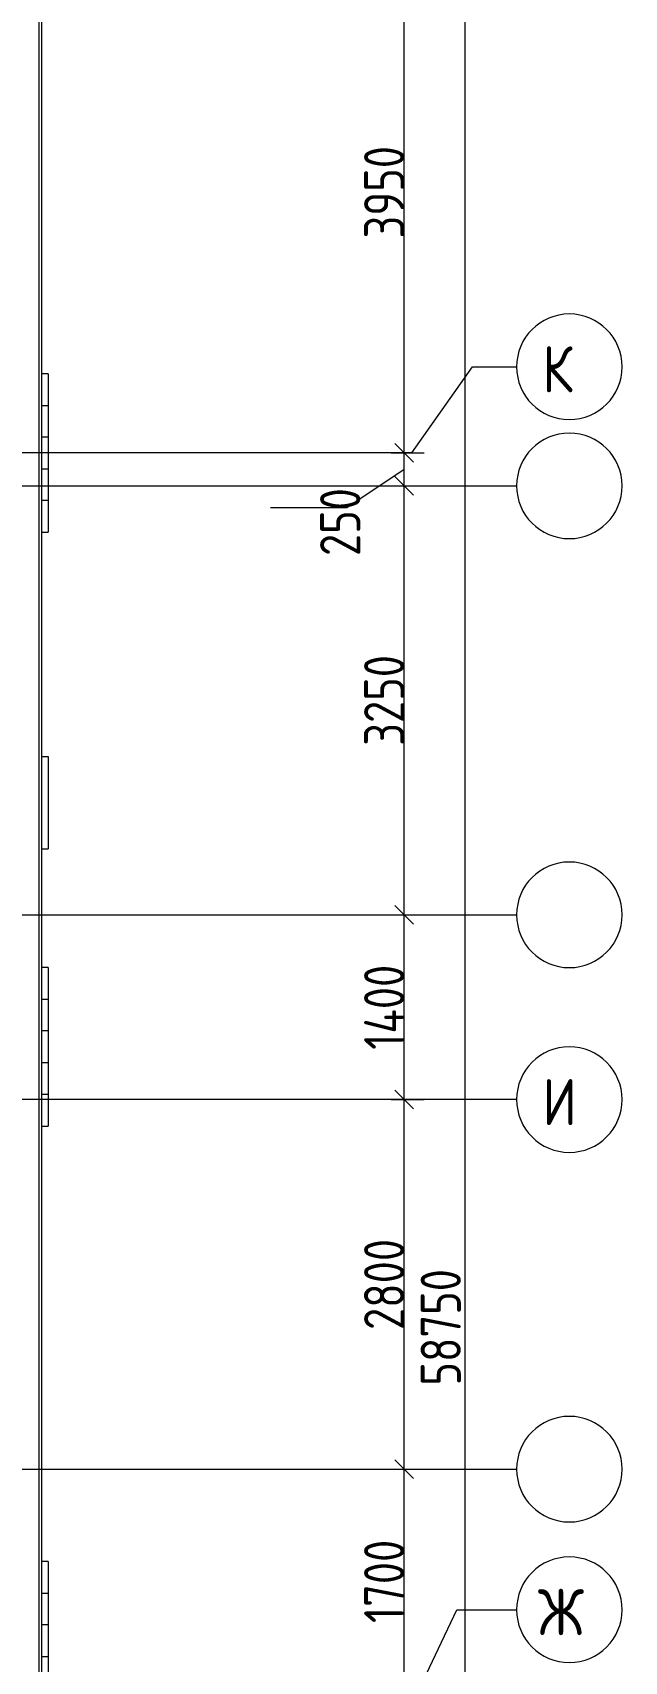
# Model space of a CAD drawing. Header units: millimetres. Extents: x -68946 to 690821, y -552984 to 293768.
# Drawn here: x 176817 to 181306, y -517112 to -504771 of the extents above; entities that cross this region are included whole.
import ezdxf

# ---------------------------------------------------------------- set-up
doc = ezdxf.new("R2010")
doc.units = ezdxf.units.MM
doc.linetypes.add('ADSK_Линия сетки', pattern=[2500, 2000, -250, 0, -250])
doc.layers.get('Defpoints').update_dxf_attribs({"color": 250})
for name, color, linetype, lineweight in [('Оси', 250, 'Continuous', 9), ('Размеры', 7, 'Continuous', 9), ('Стены', 7, 'Continuous', 9), ('Стены отделка', 7, 'Continuous', 13), ('Стены штриховка', 250, 'Continuous', 9)]:
    doc.layers.add(name, color=color, linetype=linetype, lineweight=lineweight)
doc.styles.add('GOST Common', font='', dxfattribs={"width": 0.9, "height": 350})
doc.styles.add('GOST Common_1', font='', dxfattribs={"width": 0.9, "height": 250})
doc.styles.add('А3', font='ГОСТ тип А.ttf')
doc.styles.get('GOST Common').set_extended_font_data('GOST Common')
doc.styles.get('GOST Common_1').set_extended_font_data('GOST Common')
doc.dimstyles.new('ADSK_Основной_2_5_мм', dxfattribs={"dimscale": 304.8, "dimtxt": 0.824897, "dimasz": 0.463911, "dimexe": 0.492126, "dimexo": 0.001615, "dimgap": 0.098425, "dimtad": 1, "dimdec": 0, "dimlfac": 304.8, "dimdsep": 46, "dimtxsty": 'GOST Common_1', "dimblk1": 'OBLIQUE', "dimblk2": 'OBLIQUE', "dimsah": 1, "dimcen": 0.09, "dimdle": 0.492126, "dimazin": 0, "dimtfac": 1, "dimtdec": 4, "dimtix": 1, "dimtmove": 0, "dimatfit": 3, "dimfxl": 1, "dimtvp": 1, "dimtolj": 1, "dimtzin": 0, "dimlwd": 9, "dimlwe": 9, "dimarcsym": 2})
doc.dimstyles.new('ADSK_Основной_2_5_мм_Округление_до_10_мм', dxfattribs={"dimscale": 304.8, "dimtxt": 0.824897, "dimasz": 0.463911, "dimexe": 0.492126, "dimexo": 0.001615, "dimgap": 6.56168e-05, "dimtad": 1, "dimdec": 0, "dimlfac": 304.8, "dimrnd": 10, "dimdsep": 46, "dimtxsty": 'GOST Common_1', "dimblk1": 'OBLIQUE', "dimblk2": 'OBLIQUE', "dimsah": 1, "dimcen": 0.09, "dimdle": 0.492126, "dimazin": 0, "dimtfac": 1, "dimtdec": 4, "dimtix": 1, "dimtmove": 1, "dimatfit": 3, "dimfxl": 1, "dimtvp": 1, "dimtolj": 1, "dimtzin": 0, "dimlwd": 9, "dimlwe": 9, "dimarcsym": 2})
doc.dimstyles.new('ADSK_Основной_2_5_мм_Округление_до_10_мм_1', dxfattribs={"dimscale": 304.8, "dimtxt": 0.824897, "dimasz": 0.463911, "dimexe": 0.492126, "dimexo": 0.001615, "dimgap": 6.56168e-05, "dimtad": 1, "dimdec": 0, "dimlfac": 304.8, "dimrnd": 10, "dimdsep": 46, "dimtxsty": 'GOST Common_1', "dimblk1": 'OBLIQUE', "dimblk2": 'OBLIQUE', "dimsah": 1, "dimcen": 0.09, "dimdle": 0.492126, "dimazin": 0, "dimtfac": 1, "dimtdec": 4, "dimtix": 1, "dimtmove": 0, "dimatfit": 3, "dimfxl": 1, "dimtvp": 1, "dimtolj": 1, "dimtzin": 0, "dimlwd": 9, "dimlwe": 9, "dimarcsym": 2})

# ---------------------------------------------------------------- blocks, each defined once
blk = doc.blocks.new('Плитка 126 - Плитка 3-33935819-АР3_Кладочный план кровли _17_930 С2-3')
at = {"layer": 'Стены'}
for p, q in [((153269, 27625), (153220, 27625)), ((153269, 27625), (153269, 27385)), ((153220, 27385), (153269, 27385)), ((153269, 27385), (153269, 27145)), ((153269, 27145), (153220, 27145)), ((153269, 27145), (153269, 26905)), ((153220, 26905), (153269, 26905)), ((153269, 26905), (153269, 26665)), ((153269, 26665), (153220, 26665)), ((153269, 26665), (153269, 26425)), ((153220, 26425), (153269, 26425))]:
    blk.add_line(p, q, dxfattribs=at)
blk = doc.blocks.new('Плитка 164 - Плитка 8-33937706-АР3_Кладочный план кровли _17_930 С2-3')
at = {"layer": 'Стены'}
for p, q in [((153220, 33725), (153269, 33725)), ((153269, 33725), (153269, 33025)), ((153220, 33025), (153269, 33025))]:
    blk.add_line(p, q, dxfattribs=at)
blk = doc.blocks.new('Плитка 134 - Плитка 3-33938649-АР3_Кладочный план кровли _17_930 С2-3')
at = {"layer": 'Стены'}
for p, q in [((153269, 36625), (153220, 36625)), ((153269, 36625), (153269, 36385)), ((153220, 36385), (153269, 36385)), ((153269, 36385), (153269, 36145)), ((153269, 36145), (153220, 36145)), ((153269, 36145), (153269, 35905)), ((153220, 35905), (153269, 35905)), ((153269, 35905), (153269, 35665)), ((153269, 35665), (153220, 35665)), ((153269, 35665), (153269, 35425)), ((153220, 35425), (153269, 35425))]:
    blk.add_line(p, q, dxfattribs=at)
blk = doc.blocks.new('Плитка 133 - Плитка 3-34212046-АР3_Кладочный план кровли _17_930 С2-3')
at = {"layer": 'Стены'}
for p, q in [((153269, 32125), (153220, 32125)), ((153269, 32125), (153269, 31885)), ((153220, 31885), (153269, 31885)), ((153269, 31885), (153269, 31645)), ((153269, 31645), (153220, 31645)), ((153269, 31645), (153269, 31405)), ((153220, 31405), (153269, 31405)), ((153269, 31405), (153269, 31165)), ((153269, 31165), (153220, 31165)), ((153269, 31165), (153269, 30925)), ((153220, 30925), (153269, 30925))]:
    blk.add_line(p, q, dxfattribs=at)
blk = doc.blocks.new('Ось сетки - Круг_Ø8 мм-39983606-АР3_Кладочный план кровли _17_930 С2-3')
at = {"layer": 'Оси'}
for start, end in [(360, 180), (180, 360)]:
    blk.add_arc((0, 0), 4, start, end, dxfattribs=at)
blk = doc.blocks.new('_Oblique')
at = {"color": 0, "linetype": 'ByBlock', "lineweight": -2}
blk.add_line((-0.5, -0.5), (0.5, 0.5), dxfattribs=at)
blk = doc.blocks.new('*D6153')
at = {"layer": 'Defpoints', "color": 0, "lineweight": 30, "transparency": 16777216}
for p in [(179536, -515656), (179636, -515656), (179536, -517356)]:
    blk.add_point(p, dxfattribs=at)
at = {"layer": 'Размеры', "color": 0, "lineweight": 9, "transparency": 16777216}
for p, q in [((179636, -517506), (179636, -515506)), ((179537, -515656), (179786, -515656)), ((179537, -517356), (179786, -517356))]:
    blk.add_line(p, q, dxfattribs=at)
at = {"layer": 'Размеры', "color": 0, "lineweight": 9, "transparency": 16777216, "xscale": 141.4, "yscale": 141.4, "zscale": 141.4}
for p, rotation in [((179636, -515656), 90), ((179636, -517356), 270)]:
    blk.add_blockref('_Oblique', p, dxfattribs=dict(at, rotation=rotation))
at = {"layer": 'Размеры', "color": 0, "transparency": 16777216, "insert": (179484, -516506), "char_height": 304.8, "width": 700.59, "attachment_point": 5, "rotation": 90, "style": 'А3'}
blk.add_mtext('\\A1;1700', dxfattribs=at)
blk = doc.blocks.new('*D6154')
at = {"layer": 'Defpoints', "color": 0, "lineweight": 30, "transparency": 16777216}
for p in [(179536, -512856), (179636, -512856), (179536, -515656)]:
    blk.add_point(p, dxfattribs=at)
at = {"layer": 'Размеры', "color": 0, "lineweight": 9, "transparency": 16777216}
for p, q in [((179636, -515806), (179636, -512706)), ((179537, -512856), (179786, -512856)), ((179537, -515656), (179786, -515656))]:
    blk.add_line(p, q, dxfattribs=at)
at = {"layer": 'Размеры', "color": 0, "lineweight": 9, "transparency": 16777216, "xscale": 141.4, "yscale": 141.4, "zscale": 141.4}
for p, rotation in [((179636, -512856), 90), ((179636, -515656), 270)]:
    blk.add_blockref('_Oblique', p, dxfattribs=dict(at, rotation=rotation))
at = {"layer": 'Размеры', "color": 0, "transparency": 16777216, "insert": (179484, -514256), "char_height": 304.8, "width": 756.84, "attachment_point": 5, "rotation": 90, "style": 'А3'}
blk.add_mtext('\\A1;2800', dxfattribs=at)
blk = doc.blocks.new('*D6155')
at = {"layer": 'Defpoints', "color": 0, "lineweight": 30, "transparency": 16777216}
for p in [(179536, -511456), (179636, -511456), (179536, -512856)]:
    blk.add_point(p, dxfattribs=at)
at = {"layer": 'Размеры', "color": 0, "lineweight": 9, "transparency": 16777216}
for p, q in [((179636, -513006), (179636, -511306)), ((179537, -511456), (179786, -511456)), ((179537, -512856), (179786, -512856))]:
    blk.add_line(p, q, dxfattribs=at)
at = {"layer": 'Размеры', "color": 0, "lineweight": 9, "transparency": 16777216, "xscale": 141.4, "yscale": 141.4, "zscale": 141.4}
for p, rotation in [((179636, -511456), 90), ((179636, -512856), 270)]:
    blk.add_blockref('_Oblique', p, dxfattribs=dict(at, rotation=rotation))
at = {"layer": 'Размеры', "color": 0, "transparency": 16777216, "insert": (179484, -512156), "char_height": 304.8, "width": 726.16, "attachment_point": 5, "rotation": 90, "style": 'А3'}
blk.add_mtext('\\A1;1400', dxfattribs=at)
blk = doc.blocks.new('*D6156')
at = {"layer": 'Defpoints', "color": 0, "lineweight": 30, "transparency": 16777216}
for p in [(179536, -508206), (179636, -508206), (179536, -511456)]:
    blk.add_point(p, dxfattribs=at)
at = {"layer": 'Размеры', "color": 0, "lineweight": 9, "transparency": 16777216}
for p, q in [((179636, -511606), (179636, -508056)), ((179537, -508206), (179786, -508206)), ((179537, -511456), (179786, -511456))]:
    blk.add_line(p, q, dxfattribs=at)
at = {"layer": 'Размеры', "color": 0, "lineweight": 9, "transparency": 16777216, "xscale": 141.4, "yscale": 141.4, "zscale": 141.4}
for p, rotation in [((179636, -508206), 90), ((179636, -511456), 270)]:
    blk.add_blockref('_Oblique', p, dxfattribs=dict(at, rotation=rotation))
at = {"layer": 'Размеры', "color": 0, "transparency": 16777216, "insert": (179484, -509831), "char_height": 304.8, "width": 756.84, "attachment_point": 5, "rotation": 90, "style": 'А3'}
blk.add_mtext('\\A1;3250', dxfattribs=at)
blk = doc.blocks.new('*D6157')
at = {"layer": 'Defpoints', "color": 0, "lineweight": 30, "transparency": 16777216}
for p in [(179536, -507955), (179636, -507955), (179536, -508206)]:
    blk.add_point(p, dxfattribs=at)
at = {"layer": 'Размеры', "color": 0, "lineweight": 9, "transparency": 16777216}
for p, q in [((179636, -508356), (179636, -507805)), ((179537, -507955), (179786, -507955)), ((179636, -508081), (179201, -508373)), ((179537, -508206), (179786, -508206)), ((179201, -508373), (178622, -508373))]:
    blk.add_line(p, q, dxfattribs=at)
at = {"layer": 'Размеры', "color": 0, "lineweight": 9, "transparency": 16777216, "xscale": 141.4, "yscale": 141.4, "zscale": 141.4}
for p, rotation in [((179636, -507955), 90), ((179636, -508206), 270)]:
    blk.add_blockref('_Oblique', p, dxfattribs=dict(at, rotation=rotation))
at = {"layer": 'Размеры', "color": 0, "transparency": 16777216, "insert": (178998, -508737), "char_height": 304.8, "width": 567.63, "attachment_point": 1, "rotation": 90, "line_spacing_factor": 1.022761, "style": 'А3'}
blk.add_mtext('\\A1;250', dxfattribs=at)
blk = doc.blocks.new('*D6158')
at = {"layer": 'Defpoints', "color": 0, "lineweight": 30, "transparency": 16777216}
for p in [(179536, -504006), (179636, -504006), (179536, -507955)]:
    blk.add_point(p, dxfattribs=at)
at = {"layer": 'Размеры', "color": 0, "lineweight": 9, "transparency": 16777216}
for p, q in [((179636, -508105), (179636, -503856)), ((179537, -504006), (179786, -504006)), ((179537, -507955), (179786, -507955))]:
    blk.add_line(p, q, dxfattribs=at)
at = {"layer": 'Размеры', "color": 0, "lineweight": 9, "transparency": 16777216, "xscale": 141.4, "yscale": 141.4, "zscale": 141.4}
for p, rotation in [((179636, -504006), 90), ((179636, -507955), 270)]:
    blk.add_blockref('_Oblique', p, dxfattribs=dict(at, rotation=rotation))
at = {"layer": 'Размеры', "color": 0, "transparency": 16777216, "insert": (179484, -505981), "char_height": 304.8, "width": 756.84, "attachment_point": 5, "rotation": 90, "style": 'А3'}
blk.add_mtext('\\A1;3950', dxfattribs=at)
blk = doc.blocks.new('*D6162')
at = {"layer": 'Defpoints', "color": 0, "lineweight": 30, "transparency": 16777216}
for p in [(180195, -485206), (180095, -543956), (180195, -543956)]:
    blk.add_point(p, dxfattribs=at)
at = {"layer": 'Размеры', "color": 0, "lineweight": 9, "transparency": 16777216}
for p, q in [((180095, -485056), (180095, -544106)), ((180195, -485206), (179945, -485206)), ((180195, -543956), (179945, -543956))]:
    blk.add_line(p, q, dxfattribs=at)
at = {"layer": 'Размеры', "color": 0, "lineweight": 9, "transparency": 16777216, "xscale": 141.4, "yscale": 141.4, "zscale": 141.4}
for p, rotation in [((180095, -485206), 90), ((180095, -543956), 270)]:
    blk.add_blockref('_Oblique', p, dxfattribs=dict(at, rotation=rotation))
at = {"layer": 'Размеры', "color": 0, "transparency": 16777216, "insert": (179913, -514581), "char_height": 304.8, "width": 946.05, "attachment_point": 5, "rotation": 90, "style": 'А3'}
blk.add_mtext('\\A1;58750', dxfattribs=at)

msp = doc.modelspace()

# ---------------------------------------------------------------- linework, layer by layer
at = {"layer": 'Оси', "ltscale": 100}
for p, q in [((179694.6279, -507955.4895), (180153.7699, -507303.471)), ((180153.7699, -507303.471), (180488.1093, -507303.471)), ((179734.0447, -517355.5211), (180034.6402, -516720.5211)), ((180034.6402, -516720.5211), (180488.1093, -516720.5211))]:
    msp.add_line(p, q, dxfattribs=at)
at = {"layer": 'Оси', "linetype": 'ADSK_Линия сетки', "ltscale": 100}
for p, q in [((179694.6279, -507955.4895), (122987.2298, -507955.4895)), ((88763.207, -508205.64), (180488.1093, -508205.64)), ((88763.207, -511455.64), (180488.1093, -511455.64)), ((180488.1093, -512855.5211), (122987.2298, -512855.5211)), ((88763.207, -515655.64), (180488.1093, -515655.64))]:
    msp.add_line(p, q, dxfattribs=at)
at = {"layer": 'Стены отделка', "lineweight": 5}
msp.add_line((176887.2298, -544425.6404), (176887.2298, -484735.6404), dxfattribs=at)
at = {"layer": 'Стены штриховка'}
msp.add_line((176867.2298, -544405.6404), (176867.2298, -484755.6404), dxfattribs=at)

# ---------------------------------------------------------------- block references
at = {"layer": 'Оси', "xscale": 99.99999999999993, "yscale": 99.99999999999993, "zscale": 99.99999999999993}
for p, rotation in [((180888.1093, -507303.471), 89.99999999999982), ((180888.1093, -508205.6404), 269.9999999999994), ((180888.1093, -511455.64), 269.9999999999994), ((180888.1093, -512855.5211), 89.99999999999982), ((180888.1093, -515655.64), 269.9999999999994), ((180888.1093, -516720.5211), 89.99999999999982)]:
    msp.add_blockref('Ось сетки - Круг_Ø8 мм-39983606-АР3_Кладочный план кровли _17_930 С2-3', p, dxfattribs=dict(at, rotation=rotation))
at = {"layer": 'Стены'}
for name in ['Плитка 134 - Плитка 3-33938649-АР3_Кладочный план кровли _17_930 С2-3', 'Плитка 164 - Плитка 8-33937706-АР3_Кладочный план кровли _17_930 С2-3', 'Плитка 133 - Плитка 3-34212046-АР3_Кладочный план кровли _17_930 С2-3', 'Плитка 126 - Плитка 3-33935819-АР3_Кладочный план кровли _17_930 С2-3']:
    msp.add_blockref(name, (23667.2298, -543980.641), dxfattribs=at)

# ---------------------------------------------------------------- texts
at = {"layer": 'Оси', "char_height": 350, "attachment_point": 1, "style": 'GOST Common'}
for s, insert, width in [('\\fGOST Common|b0|i0|c204|p34|;\\W.9;К', (180682.8322, -507146.2454), 310.253062), ('\\fGOST Common|b0|i0|c204|p34|;\\W.9;И', (180682.8322, -512698.2955), 310.253062), ('\\fGOST Common|b0|i0|c204|p34|;\\W.9;Ж', (180649.9822, -516563.2955), 389.620125)]:
    msp.add_mtext(s, dxfattribs=dict(at, insert=insert, width=width))

# ---------------------------------------------------------------- dimensions: what is measured, and where the dimension line sits
at = {"layer": 'Размеры'}
for base, p1, p2, dimstyle, override, picture, middle in [((180095.1316, -543955.6404), (180195.1165, -485205.6404), (180195.1165, -543955.6404), 'ADSK_Основной_2_5_мм', {"dimtxt": 1, "dimlfac": 1, "dimpost": '<>', "dimtxsty": 'А3', "dimfxl": 58750}, '*D6162', (179912.7316, -514580.6404)), ((179636.0371, -504005.6404), (179536.0522, -507955.4895), (179536.0522, -504005.6404), 'ADSK_Основной_2_5_мм_Округление_до_10_мм_1', {"dimtxt": 1, "dimlfac": 1, "dimpost": '<>', "dimtxsty": 'А3', "dimfxl": 3949.84909}, '*D6158', (179483.6171, -505980.5649)), ((179636.0371, -508205.6404), (179536.0522, -511455.64), (179536.0522, -508205.6404), 'ADSK_Основной_2_5_мм_Округление_до_10_мм_1', {"dimtxt": 1, "dimlfac": 1, "dimpost": '<>', "dimtxsty": 'А3', "dimfxl": 3249.999602}, '*D6156', (179483.6171, -509830.6402)), ((179636.0371, -511455.64), (179536.0522, -512855.5211), (179536.0522, -511455.64), 'ADSK_Основной_2_5_мм_Округление_до_10_мм_1', {"dimtxt": 1, "dimlfac": 1, "dimpost": '<>', "dimtxsty": 'А3', "dimfxl": 1399.881065}, '*D6155', (179483.6171, -512155.5805)), ((179636.0371, -512855.5211), (179536.0522, -515655.64), (179536.0522, -512855.5211), 'ADSK_Основной_2_5_мм_Округление_до_10_мм_1', {"dimtxt": 1, "dimlfac": 1, "dimpost": '<>', "dimtxsty": 'А3', "dimfxl": 2800.118935}, '*D6154', (179483.6171, -514255.5805)), ((179636.0371, -515655.64), (179536.0522, -517355.5211), (179536.0522, -515655.64), 'ADSK_Основной_2_5_мм_Округление_до_10_мм_1', {"dimtxt": 1, "dimlfac": 1, "dimpost": '<>', "dimtxsty": 'А3', "dimfxl": 1699.881065}, '*D6153', (179483.6171, -516505.5805))]:
    dim = msp.add_linear_dim(base=base, p1=p1, p2=p2, angle=90, dimstyle=dimstyle, override=override, dxfattribs=at)
    dim.commit()
    dim.dimension.update_dxf_attribs({"geometry": picture, "text_midpoint": middle})
dim = msp.add_linear_dim(base=(179636.0371, -507955.4895), p1=(179536.0522, -508205.6404), p2=(179536.0522, -507955.4895), angle=90, dimstyle='ADSK_Основной_2_5_мм_Округление_до_10_мм', override={"dimtxt": 1, "dimlfac": 1, "dimpost": '<>', "dimtxsty": 'А3', "dimfxl": 250.15091}, dxfattribs=at)
dim.commit()
dim.dimension.update_dxf_attribs({"geometry": '*D6157', "text_midpoint": (179201.4713, -508372.6784), "dimtype": 160, "text_rotation": 90})

doc.saveas('drawing.dxf')
